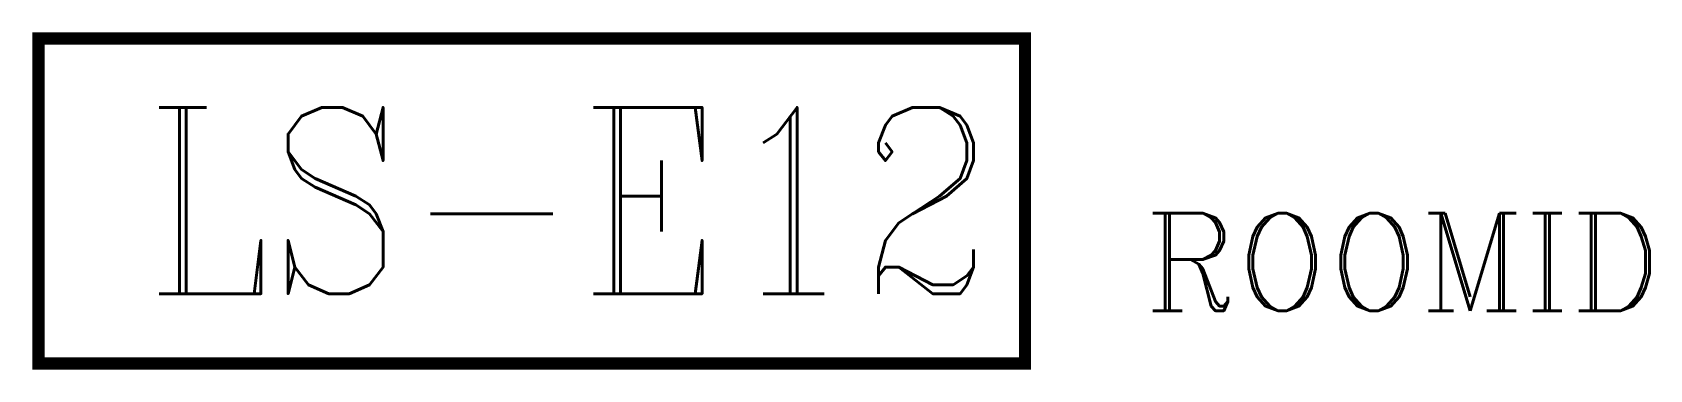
# Model space of a CAD drawing. Header units: inches. Extents: x -0.4 to 99.2, y -0.4 to 20.4.
import ezdxf
from ezdxf.enums import TextEntityAlignment as Align

# ---------------------------------------------------------------- set-up
doc = ezdxf.new("R2010")
doc.units = ezdxf.units.IN
doc.header["$LTSCALE"] = 48
doc.header["$MEASUREMENT"] = 0
doc.styles.add('ROMANC', font='COMPLEX.SHX')
doc.styles.add('SIMPLEX85', font='SIMPLEX.shx', dxfattribs={"width": 0.85})

msp = doc.modelspace()

# ---------------------------------------------------------------- texts
at = {"style": 'ROMANC', "flags": 1}
msp.add_attdef('ROOMID', text='', height=6, dxfattribs=at).set_placement((68.115, 6.257), align=Align.MIDDLE_LEFT)

# ---------------------------------------------------------------- wipeouts: each hides what was drawn before it
at = {"linetype": 'Continuous'}
msp.add_wipeout([(0, 20.025), (60.762, 20.025), (60.762, 0), (0, 0)], dxfattribs=at)

# ---------------------------------------------------------------- next in the draw order: linework, layer by layer
at = {"linetype": 'Continuous', "const_width": 0.75}
msp.add_lwpolyline([(0, 20.025), (60.762, 20.025), (60.762, 0), (0, 0)], close=True, dxfattribs=at)

# ---------------------------------------------------------------- next in the draw order: texts
at = {"insert": (6.595, 15.778), "char_height": 11.475, "width": 31.71563, "attachment_point": 1, "style": 'SIMPLEX85'}
msp.add_mtext('{\\Fcomplex|c0;LS-E12}', dxfattribs=at)

doc.saveas('drawing.dxf')
